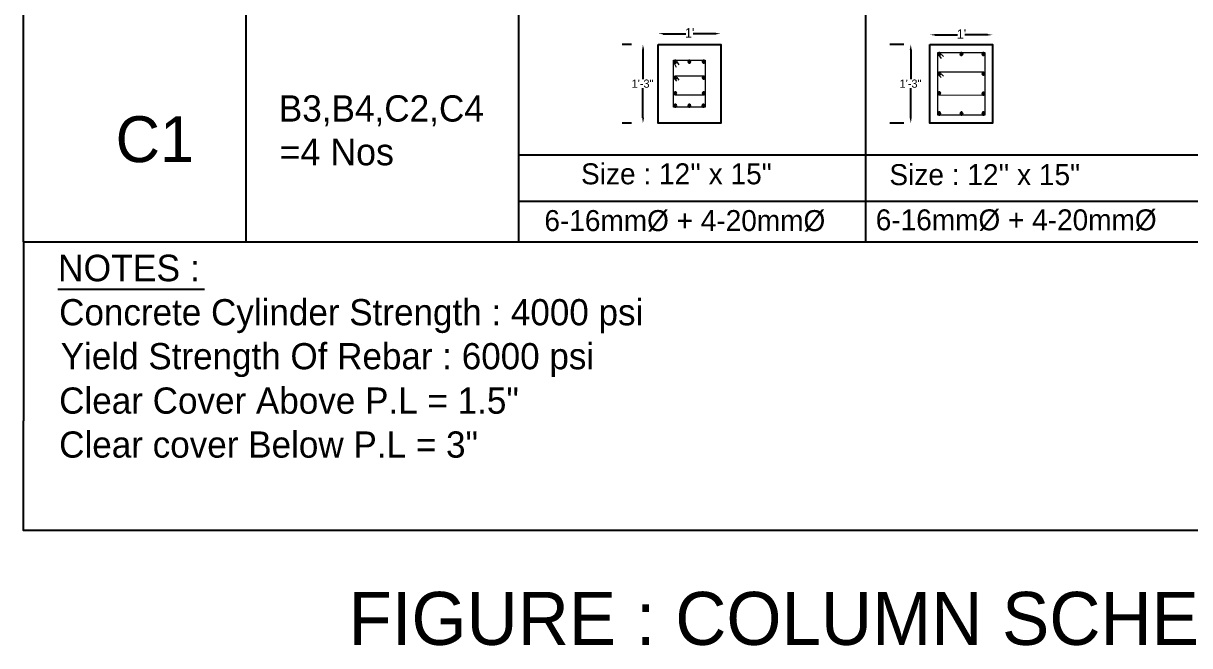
# Model space of a CAD drawing. Header units: millimetres. Extents: x 6 to 201, y 81 to 215.
# Drawn here: x 5.5 to 132.3, y 81.3 to 149 of the extents above; entities that cross this region are included whole.
import ezdxf

# ---------------------------------------------------------------- set-up
doc = ezdxf.new("R2010")
doc.units = ezdxf.units.MM
doc.header["$MEASUREMENT"] = 0
doc.layers.get('0').update_dxf_attribs({"linetype": 'CONTINUOUS'})
doc.styles.add('CIDFont+F1$001H0', font='')
doc.styles.add('CIDFont+F2$001H0', font='')
doc.styles.get('CIDFont+F1$001H0').set_extended_font_data('CIDFont+F1')
doc.styles.get('CIDFont+F2$001H0').set_extended_font_data('CIDFont+F2')

msp = doc.modelspace()

# ---------------------------------------------------------------- hatches: boundary and pattern name
at = {"true_color": 0x000007}
for points in [[(75.1, 147.96), (75.1, 147.79), (74.55, 147.87)], [(80.81, 147.96), (80.81, 147.79), (81.36, 147.87)], [(104.65, 147.83), (104.65, 147.66), (104.1, 147.74)], [(110.36, 147.83), (110.36, 147.66), (110.91, 147.74)], [(72.81, 146.13), (73.03, 146.13), (72.9, 146.69)], [(101.9, 146.13), (102.11, 146.13), (102.02, 146.69)], [(72.81, 138.73), (73.03, 138.73), (72.9, 138.13)], [(101.9, 138.73), (102.11, 138.73), (102.02, 138.13)]]:
    msp.add_hatch(color=7, dxfattribs=at).paths.add_polyline_path(points)
at = {"true_color": 0xed1f24}
for points in [[(105.03, 145.84), (105.24, 145.8), (105.03, 145.8)], [(105.03, 145.84), (105.2, 145.84), (105.24, 145.8)], [(107.44, 145.84), (107.61, 145.8), (107.4, 145.8)], [(107.44, 145.84), (107.61, 145.84), (107.61, 145.8)], [(109.81, 145.84), (109.98, 145.8), (109.77, 145.8)], [(109.81, 145.84), (109.98, 145.84), (109.98, 145.8)], [(76.28, 144.91), (76.58, 144.86), (76.24, 144.86)], [(76.24, 144.86), (76.58, 144.82), (76.24, 144.82)], [(76.24, 144.86), (76.58, 144.86), (76.58, 144.82)], [(76.24, 144.82), (76.58, 144.78), (76.24, 144.78)], [(76.24, 144.82), (76.58, 144.82), (76.58, 144.78)], [(76.24, 144.78), (76.58, 144.74), (76.24, 144.74)], [(76.24, 144.78), (76.58, 144.78), (76.58, 144.74)], [(76.24, 144.74), (76.58, 144.7), (76.28, 144.7)], [(76.24, 144.74), (76.58, 144.74), (76.58, 144.7)], [(76.33, 144.95), (76.54, 144.91), (76.28, 144.91)], [(76.28, 144.91), (76.58, 144.91), (76.58, 144.86)], [(76.28, 144.7), (76.54, 144.65), (76.33, 144.65)], [(76.28, 144.7), (76.54, 144.7), (76.54, 144.65)], [(76.37, 144.99), (76.5, 144.95), (76.33, 144.95)], [(76.33, 144.95), (76.54, 144.95), (76.54, 144.91)], [(76.37, 144.99), (76.45, 144.99), (76.5, 144.95)], [(76.37, 144.65), (76.45, 144.61), (76.41, 144.61)], [(76.37, 144.65), (76.45, 144.65), (76.45, 144.61)], [(77.81, 144.91), (78.11, 144.86), (77.77, 144.86)], [(77.77, 144.86), (78.11, 144.82), (77.77, 144.82)], [(77.77, 144.86), (78.11, 144.86), (78.11, 144.82)], [(77.77, 144.82), (78.11, 144.78), (77.77, 144.78)], [(77.77, 144.82), (78.15, 144.82), (78.11, 144.78)], [(77.77, 144.78), (78.11, 144.74), (77.77, 144.74)], [(77.77, 144.78), (78.11, 144.78), (78.11, 144.74)], [(77.77, 144.74), (78.11, 144.7), (77.81, 144.7)], [(77.77, 144.74), (78.11, 144.74), (78.11, 144.7)], [(77.85, 144.95), (78.06, 144.91), (77.81, 144.91)], [(77.81, 144.91), (78.11, 144.91), (78.11, 144.86)], [(77.81, 144.7), (78.06, 144.65), (77.85, 144.65)], [(77.81, 144.7), (78.06, 144.7), (78.06, 144.65)], [(77.89, 144.99), (78.02, 144.95), (77.85, 144.95)], [(77.85, 144.95), (78.06, 144.95), (78.06, 144.91)], [(77.89, 144.99), (78.02, 144.99), (78.02, 144.95)], [(77.89, 144.65), (77.98, 144.61), (77.94, 144.61)], [(77.89, 144.65), (78.02, 144.65), (77.98, 144.61)], [(79.33, 144.86), (79.67, 144.82), (79.29, 144.82)], [(79.29, 144.82), (79.67, 144.78), (79.29, 144.78)], [(79.29, 144.82), (79.67, 144.82), (79.67, 144.78)], [(79.29, 144.78), (79.63, 144.74), (79.33, 144.74)], [(79.29, 144.78), (79.67, 144.78), (79.63, 144.74)], [(79.37, 144.95), (79.63, 144.91), (79.33, 144.91)], [(79.33, 144.91), (79.63, 144.86), (79.33, 144.86)], [(79.33, 144.91), (79.63, 144.91), (79.63, 144.86)], [(79.33, 144.86), (79.63, 144.86), (79.67, 144.82)], [(79.33, 144.74), (79.63, 144.7), (79.33, 144.7)], [(79.33, 144.74), (79.63, 144.74), (79.63, 144.7)], [(79.33, 144.7), (79.59, 144.65), (79.37, 144.65)], [(79.33, 144.7), (79.63, 144.7), (79.59, 144.65)], [(79.37, 144.95), (79.59, 144.95), (79.63, 144.91)], [(79.42, 144.99), (79.54, 144.95), (79.42, 144.95)], [(79.42, 144.99), (79.54, 144.99), (79.54, 144.95)], [(79.42, 144.65), (79.5, 144.61), (79.46, 144.61)], [(79.42, 144.65), (79.54, 144.65), (79.5, 144.61)], [(104.99, 145.75), (105.28, 145.71), (104.94, 145.71)], [(104.94, 145.71), (105.33, 145.67), (104.94, 145.67)], [(104.94, 145.71), (105.28, 145.71), (105.33, 145.67)], [(104.94, 145.67), (105.28, 145.63), (104.94, 145.63)], [(104.94, 145.67), (105.33, 145.67), (105.28, 145.63)], [(104.94, 145.63), (105.28, 145.58), (104.94, 145.58)], [(104.94, 145.63), (105.28, 145.63), (105.28, 145.58)], [(104.99, 145.8), (105.28, 145.75), (104.99, 145.75)], [(104.99, 145.8), (105.24, 145.8), (105.28, 145.75)], [(104.99, 145.75), (105.28, 145.75), (105.28, 145.71)], [(104.99, 145.58), (105.24, 145.54), (104.99, 145.54)], [(104.99, 145.58), (105.28, 145.58), (105.24, 145.54)], [(104.99, 145.54), (105.24, 145.5), (105.03, 145.5)], [(104.99, 145.54), (105.24, 145.54), (105.24, 145.5)], [(107.4, 145.8), (107.65, 145.75), (107.36, 145.75)], [(107.36, 145.75), (107.7, 145.71), (107.36, 145.71)], [(107.36, 145.75), (107.65, 145.75), (107.7, 145.71)], [(107.36, 145.71), (107.7, 145.67), (107.36, 145.67)], [(107.36, 145.71), (107.7, 145.71), (107.7, 145.67)], [(107.36, 145.67), (107.7, 145.63), (107.36, 145.63)], [(107.36, 145.67), (107.7, 145.67), (107.7, 145.63)], [(107.36, 145.63), (107.7, 145.58), (107.36, 145.58)], [(107.36, 145.63), (107.7, 145.63), (107.7, 145.58)], [(107.36, 145.58), (107.65, 145.54), (107.4, 145.54)], [(107.36, 145.58), (107.65, 145.58), (107.65, 145.54)], [(107.4, 145.8), (107.65, 145.8), (107.65, 145.75)], [(107.4, 145.54), (107.61, 145.5), (107.4, 145.5)], [(107.4, 145.54), (107.65, 145.54), (107.61, 145.5)], [(109.77, 145.8), (110.02, 145.75), (109.73, 145.75)], [(109.73, 145.75), (110.07, 145.71), (109.73, 145.71)], [(109.73, 145.75), (110.02, 145.75), (110.07, 145.71)], [(109.73, 145.71), (110.07, 145.67), (109.73, 145.67)], [(109.73, 145.71), (110.07, 145.71), (110.07, 145.67)], [(109.73, 145.67), (110.07, 145.63), (109.73, 145.63)], [(109.73, 145.67), (110.07, 145.67), (110.07, 145.63)], [(109.73, 145.63), (110.07, 145.58), (109.73, 145.58)], [(109.73, 145.63), (110.07, 145.63), (110.07, 145.58)], [(109.73, 145.58), (110.02, 145.54), (109.77, 145.54)], [(109.73, 145.58), (110.02, 145.58), (110.02, 145.54)], [(109.77, 145.8), (110.02, 145.8), (110.02, 145.75)], [(109.77, 145.54), (109.98, 145.5), (109.77, 145.5)], [(109.77, 145.54), (110.02, 145.54), (109.98, 145.5)], [(104.99, 143.64), (105.28, 143.59), (104.94, 143.59)], [(104.94, 143.59), (105.28, 143.55), (104.94, 143.55)], [(104.94, 143.59), (105.28, 143.59), (105.28, 143.55)], [(104.94, 143.55), (105.33, 143.51), (104.94, 143.51)], [(104.94, 143.55), (105.28, 143.55), (105.33, 143.51)], [(104.94, 143.51), (105.28, 143.47), (104.94, 143.47)], [(104.94, 143.51), (105.28, 143.51), (105.28, 143.47)], [(104.94, 143.47), (105.28, 143.43), (104.99, 143.43)], [(104.94, 143.47), (105.28, 143.47), (105.28, 143.43)], [(105.03, 143.68), (105.24, 143.64), (104.99, 143.64)], [(104.99, 143.64), (105.28, 143.64), (105.28, 143.59)], [(104.99, 143.43), (105.24, 143.38), (105.03, 143.38)], [(104.99, 143.43), (105.24, 143.43), (105.24, 143.38)], [(105.03, 143.68), (105.24, 143.68), (105.24, 143.64)], [(105.03, 143.38), (105.16, 143.34), (105.07, 143.34)], [(105.03, 143.38), (105.2, 143.38), (105.16, 143.34)], [(105.11, 143.72), (105.16, 143.68), (105.07, 143.68)], [(105.11, 143.72), (105.16, 143.72), (105.16, 143.68)], [(109.73, 143.64), (110.07, 143.59), (109.73, 143.59)], [(109.73, 143.64), (110.07, 143.64), (110.07, 143.59)], [(109.73, 143.59), (110.07, 143.55), (109.73, 143.55)], [(109.73, 143.59), (110.07, 143.59), (110.07, 143.55)], [(109.73, 143.55), (110.07, 143.51), (109.73, 143.51)], [(109.73, 143.55), (110.07, 143.55), (110.07, 143.51)], [(109.73, 143.51), (110.07, 143.47), (109.73, 143.47)], [(109.73, 143.51), (110.07, 143.51), (110.07, 143.47)], [(109.73, 143.47), (110.07, 143.43), (109.73, 143.43)], [(109.73, 143.47), (110.07, 143.47), (110.07, 143.43)], [(109.77, 143.68), (110.02, 143.64), (109.77, 143.64)], [(109.77, 143.68), (109.98, 143.68), (110.02, 143.64)], [(109.77, 143.43), (109.98, 143.38), (109.77, 143.38)], [(109.77, 143.43), (110.02, 143.43), (109.98, 143.38)], [(109.81, 143.38), (109.94, 143.34), (109.85, 143.34)], [(109.81, 143.38), (109.98, 143.38), (109.94, 143.34)], [(109.9, 143.72), (109.94, 143.68), (109.85, 143.68)], [(109.9, 143.72), (109.94, 143.68)], [(76.28, 143.21), (76.58, 143.17), (76.24, 143.17)], [(76.24, 143.17), (76.58, 143.13), (76.24, 143.13)], [(76.24, 143.17), (76.58, 143.17), (76.58, 143.13)], [(76.24, 143.13), (76.58, 143.09), (76.24, 143.09)], [(76.24, 143.13), (76.58, 143.13), (76.58, 143.09)], [(76.24, 143.09), (76.58, 143.04), (76.24, 143.04)], [(76.24, 143.09), (76.58, 143.09), (76.58, 143.04)], [(76.24, 143.04), (76.58, 143), (76.28, 143)], [(76.24, 143.04), (76.58, 143.04), (76.58, 143)], [(76.33, 143.26), (76.54, 143.21), (76.28, 143.21)], [(76.28, 143.21), (76.58, 143.21), (76.58, 143.17)], [(76.28, 143), (76.54, 142.96), (76.28, 142.96)], [(76.28, 143), (76.58, 143), (76.54, 142.96)], [(76.33, 143.26), (76.54, 143.26), (76.54, 143.21)], [(76.33, 142.96), (76.45, 142.92), (76.37, 142.92)], [(76.33, 142.96), (76.5, 142.96), (76.45, 142.92)], [(79.33, 143.17), (79.67, 143.13), (79.29, 143.13)], [(79.29, 143.13), (79.67, 143.09), (79.29, 143.09)], [(79.29, 143.13), (79.67, 143.13), (79.67, 143.09)], [(79.29, 143.09), (79.63, 143.04), (79.33, 143.04)], [(79.29, 143.09), (79.67, 143.09), (79.63, 143.04)], [(79.37, 143.26), (79.63, 143.21), (79.33, 143.21)], [(79.33, 143.21), (79.63, 143.17), (79.33, 143.17)], [(79.33, 143.21), (79.63, 143.21), (79.63, 143.17)], [(79.33, 143.17), (79.63, 143.17), (79.67, 143.13)], [(79.33, 143.04), (79.63, 143), (79.33, 143)], [(79.33, 143.04), (79.63, 143.04), (79.63, 143)], [(79.33, 143), (79.63, 142.96), (79.33, 142.96)], [(79.33, 143), (79.63, 143), (79.63, 142.96)], [(79.37, 143.26), (79.59, 143.26), (79.63, 143.21)], [(79.42, 142.96), (79.54, 142.92), (79.42, 142.92)], [(79.42, 142.96), (79.54, 142.96), (79.54, 142.92)], [(76.28, 141.48), (76.58, 141.44), (76.24, 141.44)], [(76.24, 141.44), (76.58, 141.39), (76.24, 141.39)], [(76.24, 141.44), (76.58, 141.44), (76.58, 141.39)], [(76.24, 141.39), (76.58, 141.35), (76.24, 141.35)], [(76.24, 141.39), (76.58, 141.39), (76.58, 141.35)], [(76.24, 141.35), (76.58, 141.31), (76.24, 141.31)], [(76.24, 141.35), (76.58, 141.35), (76.58, 141.31)], [(76.28, 141.52), (76.58, 141.48), (76.28, 141.48)], [(76.28, 141.52), (76.54, 141.52), (76.58, 141.48)], [(76.28, 141.48), (76.58, 141.48), (76.58, 141.44)], [(76.28, 141.31), (76.54, 141.27), (76.28, 141.27)], [(76.28, 141.31), (76.58, 141.31), (76.54, 141.27)], [(76.33, 141.56), (76.54, 141.52), (76.33, 141.52)], [(76.33, 141.56), (76.5, 141.56), (76.54, 141.52)], [(76.33, 141.27), (76.5, 141.22), (76.33, 141.22)], [(76.33, 141.27), (76.54, 141.27), (76.5, 141.22)], [(79.29, 141.44), (79.67, 141.39), (79.29, 141.39)], [(79.29, 141.44), (79.67, 141.44), (79.67, 141.39)], [(79.29, 141.39), (79.67, 141.35), (79.29, 141.35)], [(79.29, 141.39), (79.67, 141.39), (79.67, 141.35)], [(79.29, 141.35), (79.63, 141.31), (79.33, 141.31)], [(79.29, 141.35), (79.67, 141.35), (79.63, 141.31)], [(79.33, 141.52), (79.63, 141.48), (79.33, 141.48)], [(79.33, 141.52), (79.63, 141.52), (79.63, 141.48)], [(79.33, 141.48), (79.63, 141.44), (79.33, 141.44)], [(79.33, 141.48), (79.63, 141.48), (79.63, 141.44)], [(79.33, 141.31), (79.63, 141.27), (79.33, 141.27)], [(79.33, 141.31), (79.63, 141.31), (79.63, 141.27)], [(79.42, 141.56), (79.59, 141.52), (79.37, 141.52)], [(79.37, 141.27), (79.54, 141.22), (79.42, 141.22)], [(79.37, 141.27), (79.59, 141.27), (79.54, 141.22)], [(79.42, 141.56), (79.54, 141.56), (79.59, 141.52)], [(104.99, 141.48), (105.28, 141.44), (104.94, 141.44)], [(104.94, 141.44), (105.33, 141.39), (104.94, 141.39)], [(104.94, 141.44), (105.28, 141.44), (105.33, 141.39)], [(104.94, 141.39), (105.28, 141.35), (104.94, 141.35)], [(104.94, 141.39), (105.33, 141.39), (105.28, 141.35)], [(104.94, 141.35), (105.28, 141.31), (104.94, 141.31)], [(104.94, 141.35), (105.28, 141.35), (105.28, 141.31)], [(104.99, 141.52), (105.28, 141.48), (104.99, 141.48)], [(104.99, 141.52), (105.24, 141.52), (105.28, 141.48)], [(104.99, 141.48), (105.28, 141.48), (105.28, 141.44)], [(104.99, 141.31), (105.24, 141.27), (104.99, 141.27)], [(104.99, 141.31), (105.28, 141.31), (105.24, 141.27)], [(105.03, 141.56), (105.24, 141.52), (105.03, 141.52)], [(105.03, 141.56), (105.2, 141.56), (105.24, 141.52)], [(105.03, 141.27), (105.2, 141.22), (105.03, 141.22)], [(105.03, 141.27), (105.24, 141.27), (105.2, 141.22)], [(109.77, 141.48), (110.07, 141.44), (109.73, 141.44)], [(109.73, 141.44), (110.07, 141.39), (109.73, 141.39)], [(109.73, 141.44), (110.07, 141.44), (110.07, 141.39)], [(109.73, 141.39), (110.07, 141.35), (109.73, 141.35)], [(109.73, 141.39), (110.07, 141.39), (110.07, 141.35)], [(109.73, 141.35), (110.07, 141.31), (109.73, 141.31)], [(109.73, 141.35), (110.07, 141.35), (110.07, 141.31)], [(109.73, 141.31), (110.07, 141.27), (109.73, 141.27)], [(109.73, 141.31), (110.07, 141.31), (110.07, 141.27)], [(109.73, 141.27), (110.02, 141.22), (109.77, 141.22)], [(109.73, 141.27), (110.07, 141.27), (110.02, 141.22)], [(109.81, 141.52), (109.98, 141.48), (109.77, 141.48)], [(109.77, 141.48), (110.02, 141.48), (110.07, 141.44)], [(109.77, 141.22), (109.98, 141.18), (109.81, 141.18)], [(109.77, 141.22), (109.98, 141.22), (109.98, 141.18)], [(109.81, 141.52), (109.98, 141.52), (109.98, 141.48)], [(76.24, 140.12), (76.58, 140.08), (76.24, 140.08)], [(76.24, 140.12), (76.58, 140.12), (76.58, 140.08)], [(76.24, 140.08), (76.58, 140.04), (76.24, 140.04)], [(76.24, 140.08), (76.58, 140.08), (76.58, 140.04)], [(76.24, 140.04), (76.58, 140), (76.24, 140)], [(76.24, 140.04), (76.58, 140.04), (76.58, 140)], [(76.24, 140), (76.58, 139.95), (76.28, 139.95)], [(76.24, 140), (76.58, 140), (76.58, 139.95)], [(76.28, 140.17), (76.58, 140.12), (76.28, 140.12)], [(76.28, 140.17), (76.54, 140.17), (76.58, 140.12)], [(76.28, 139.95), (76.54, 139.91), (76.28, 139.91)], [(76.28, 139.95), (76.58, 139.95), (76.54, 139.91)], [(76.33, 140.21), (76.54, 140.17), (76.33, 140.17)], [(76.33, 140.21), (76.5, 140.21), (76.54, 140.17)], [(76.33, 139.91), (76.5, 139.87), (76.33, 139.87)], [(76.33, 139.91), (76.54, 139.91), (76.5, 139.87)], [(77.77, 140.12), (78.11, 140.08), (77.77, 140.08)], [(77.77, 140.12), (78.11, 140.12), (78.11, 140.08)], [(77.77, 140.08), (78.15, 140.04), (77.77, 140.04)], [(77.77, 140.08), (78.11, 140.08), (78.15, 140.04)], [(77.77, 140.04), (78.11, 140), (77.77, 140)], [(77.77, 140.04), (78.15, 140.04), (78.11, 140)], [(77.77, 140), (78.11, 139.95), (77.81, 139.95)], [(77.77, 140), (78.11, 140), (78.11, 139.95)], [(77.81, 140.17), (78.11, 140.12), (77.81, 140.12)], [(77.81, 140.17), (78.06, 140.17), (78.11, 140.12)], [(77.81, 139.95), (78.06, 139.91), (77.81, 139.91)], [(77.81, 139.95), (78.11, 139.95), (78.06, 139.91)], [(77.85, 140.21), (78.06, 140.17), (77.85, 140.17)], [(77.85, 140.21), (78.02, 140.21), (78.06, 140.17)], [(77.85, 139.91), (78.02, 139.87), (77.85, 139.87)], [(77.85, 139.91), (78.06, 139.91), (78.02, 139.87)], [(79.33, 140.12), (79.67, 140.08), (79.29, 140.08)], [(79.29, 140.08), (79.67, 140.04), (79.29, 140.04)], [(79.29, 140.08), (79.67, 140.08), (79.67, 140.04)], [(79.29, 140.04), (79.67, 140), (79.29, 140)], [(79.29, 140.04), (79.67, 140.04), (79.67, 140)], [(79.33, 140.17), (79.63, 140.12), (79.33, 140.12)], [(79.33, 140.17), (79.63, 140.17), (79.63, 140.12)], [(79.33, 140.12), (79.63, 140.12), (79.67, 140.08)], [(79.33, 140), (79.63, 139.95), (79.33, 139.95)], [(79.33, 140), (79.63, 140), (79.63, 139.95)], [(79.33, 139.95), (79.63, 139.91), (79.33, 139.91)], [(79.33, 139.95), (79.63, 139.95), (79.63, 139.91)], [(79.42, 140.21), (79.59, 140.17), (79.37, 140.17)], [(79.37, 139.91), (79.54, 139.87), (79.42, 139.87)], [(79.37, 139.91), (79.59, 139.91), (79.54, 139.87)], [(79.42, 140.21), (79.54, 140.21), (79.59, 140.17)], [(104.99, 139.28), (105.28, 139.23), (104.94, 139.23)], [(104.94, 139.23), (105.33, 139.19), (104.94, 139.19)], [(104.94, 139.23), (105.28, 139.23), (105.33, 139.19)], [(104.94, 139.19), (105.28, 139.15), (104.94, 139.15)], [(104.94, 139.19), (105.33, 139.19), (105.28, 139.15)], [(104.94, 139.15), (105.28, 139.11), (104.94, 139.11)], [(104.94, 139.15), (105.28, 139.15), (105.28, 139.11)], [(104.99, 139.32), (105.28, 139.28), (104.99, 139.28)], [(104.99, 139.32), (105.24, 139.32), (105.28, 139.28)], [(104.99, 139.28), (105.28, 139.28), (105.28, 139.23)], [(104.99, 139.11), (105.24, 139.07), (104.99, 139.07)], [(104.99, 139.11), (105.28, 139.11), (105.24, 139.07)], [(105.03, 139.36), (105.24, 139.32), (105.03, 139.32)], [(105.03, 139.36), (105.2, 139.36), (105.24, 139.32)], [(105.03, 139.07), (105.2, 139.02), (105.03, 139.02)], [(105.03, 139.07), (105.24, 139.07), (105.2, 139.02)], [(107.4, 139.32), (107.65, 139.28), (107.36, 139.28)], [(107.36, 139.28), (107.7, 139.23), (107.36, 139.23)], [(107.36, 139.28), (107.65, 139.28), (107.7, 139.23)], [(107.36, 139.23), (107.7, 139.19), (107.36, 139.19)], [(107.36, 139.23), (107.7, 139.23), (107.7, 139.19)], [(107.36, 139.19), (107.7, 139.15), (107.36, 139.15)], [(107.36, 139.19), (107.7, 139.19), (107.7, 139.15)], [(107.36, 139.15), (107.7, 139.11), (107.36, 139.11)], [(107.36, 139.15), (107.7, 139.15), (107.7, 139.11)], [(107.36, 139.11), (107.65, 139.07), (107.4, 139.07)], [(107.36, 139.11), (107.65, 139.11), (107.65, 139.07)], [(107.44, 139.36), (107.61, 139.32), (107.4, 139.32)], [(107.4, 139.32), (107.65, 139.32), (107.65, 139.28)], [(107.4, 139.07), (107.61, 139.02), (107.44, 139.02)], [(107.4, 139.07), (107.61, 139.07), (107.61, 139.02)], [(107.44, 139.36), (107.61, 139.36), (107.61, 139.32)], [(109.77, 139.32), (110.07, 139.28), (109.73, 139.28)], [(109.73, 139.28), (110.07, 139.23), (109.73, 139.23)], [(109.73, 139.28), (110.07, 139.28), (110.07, 139.23)], [(109.73, 139.23), (110.07, 139.19), (109.73, 139.19)], [(109.73, 139.23), (110.07, 139.23), (110.07, 139.19)], [(109.73, 139.19), (110.07, 139.15), (109.73, 139.15)], [(109.73, 139.19), (110.07, 139.19), (110.07, 139.15)], [(109.73, 139.15), (110.07, 139.11), (109.73, 139.11)], [(109.73, 139.15), (110.07, 139.15), (110.07, 139.11)], [(109.73, 139.11), (110.02, 139.07), (109.77, 139.07)], [(109.73, 139.11), (110.07, 139.11), (110.02, 139.07)], [(109.81, 139.36), (109.98, 139.32), (109.77, 139.32)], [(109.77, 139.32), (110.02, 139.32), (110.07, 139.28)], [(109.77, 139.07), (109.98, 139.02), (109.81, 139.02)], [(109.77, 139.07), (109.98, 139.07), (109.98, 139.02)], [(109.81, 139.36), (109.98, 139.36), (109.98, 139.32)]]:
    msp.add_hatch(color=240, dxfattribs=at).paths.add_polyline_path(points)

# ---------------------------------------------------------------- linework, layer by layer
at = {"color": 7, "linetype": 'Continuous', "lineweight": 25, "true_color": 0x000007}
for p, q in [((59.39, 215.1), (59.39, 125.22)), ((97.11, 215.1), (97.11, 125.22)), ((75.1, 147.87), (77.55, 147.87)), ((80.81, 147.87), (78.36, 147.87)), ((104.65, 147.74), (107.1, 147.74)), ((110.36, 147.74), (107.91, 147.74)), ((71.67, 146.69), (70.65, 146.69)), ((72.9, 146.13), (72.9, 142.92)), ((101.26, 146.69), (99.74, 146.69)), ((102.02, 146.13), (102.02, 142.92)), ((72.9, 138.73), (72.9, 141.94)), ((102.02, 138.73), (102.02, 141.94)), ((71.67, 138.13), (70.65, 138.13)), ((101.26, 138.13), (99.74, 138.13)), ((136.02, 134.66), (59.39, 134.66)), ((136.02, 129.62), (59.39, 129.62)), ((5.55, 125.22), (59.39, 125.22)), ((5.55, 125.22), (5.55, 105.79)), ((59.39, 125.22), (136.02, 125.22)), ((9.31, 120.1), (25.23, 120.1))]:
    msp.add_line(p, q, dxfattribs=at)
at = {"color": 20, "linetype": 'Continuous', "lineweight": 20, "true_color": 0x000014}
for p, q in [((105.11, 145.84), (105.58, 145.37)), ((76.24, 144.82), (76.5, 144.23)), ((76.58, 144.82), (76.79, 144.48)), ((104.94, 145.67), (105.33, 145.16)), ((76.41, 143.3), (79.5, 143.3)), ((104.94, 143.51), (105.33, 143.09)), ((105.11, 143.72), (109.9, 143.72)), ((105.33, 143.51), (105.58, 143.26)), ((76.24, 143.09), (76.54, 142.71)), ((76.58, 143.09), (76.79, 142.83)), ((76.41, 141.22), (79.5, 141.22)), ((105.11, 141.22), (109.9, 141.18))]:
    msp.add_line(p, q, dxfattribs=at)
at = {"color": 7, "linetype": 'Continuous', "lineweight": 25, "true_color": 0x000007}
for points in [[(5.55, 125.22), (5.55, 215.1), (5.55, 200.11), (59.39, 200.11), (136.02, 200.11)], [(5.55, 215.1), (29.72, 215.1), (29.72, 125.22)], [(29.72, 215.1), (59.39, 215.1), (59.39, 125.22)], [(136.1, 93.85), (5.55, 93.85), (5.55, 105.79)]]:
    msp.add_lwpolyline(points, dxfattribs=at)
for points in [[(74.55, 146.69), (81.36, 146.69), (81.36, 138.13), (74.55, 138.13)], [(104.1, 146.69), (110.91, 146.69), (110.91, 138.13), (104.1, 138.13)]]:
    msp.add_lwpolyline(points, close=True, dxfattribs=at)
at = {"color": 20, "linetype": 'Continuous', "lineweight": 20, "true_color": 0x000014}
for points in [[(104.94, 145.84), (110.07, 145.84), (110.07, 139.02), (104.94, 139.02)], [(105.28, 145.67), (105.24, 145.75), (105.16, 145.84), (105.07, 145.84), (104.99, 145.75), (104.94, 145.67), (104.99, 145.58), (105.07, 145.5), (105.16, 145.5), (105.24, 145.58)], [(107.7, 145.67), (107.65, 145.75), (107.57, 145.84), (107.48, 145.84), (107.4, 145.75), (107.36, 145.67), (107.4, 145.58), (107.48, 145.5), (107.57, 145.5), (107.65, 145.58)], [(110.07, 145.67), (110.02, 145.75), (109.94, 145.84), (109.85, 145.84), (109.77, 145.75), (109.73, 145.67), (109.77, 145.58), (109.85, 145.5), (109.94, 145.5), (110.02, 145.58)], [(76.24, 144.99), (79.67, 144.99), (79.67, 139.87), (76.24, 139.87)], [(76.58, 144.82), (76.54, 144.91), (76.45, 144.99), (76.37, 144.99), (76.28, 144.91), (76.24, 144.82), (76.28, 144.74), (76.37, 144.65), (76.45, 144.65), (76.54, 144.74)], [(78.11, 144.82), (78.06, 144.91), (77.98, 144.99), (77.89, 144.99), (77.81, 144.91), (77.77, 144.82), (77.81, 144.74), (77.89, 144.65), (77.98, 144.65), (78.06, 144.74)], [(79.67, 144.82), (79.63, 144.91), (79.54, 144.99), (79.46, 144.99), (79.37, 144.91), (79.33, 144.82), (79.37, 144.74), (79.46, 144.65), (79.54, 144.65), (79.63, 144.74)], [(105.28, 143.51), (105.24, 143.59), (105.16, 143.68), (105.07, 143.68), (104.99, 143.59), (104.94, 143.51), (104.99, 143.43), (105.07, 143.34), (105.16, 143.34), (105.24, 143.43)], [(110.07, 143.51), (110.02, 143.59), (109.94, 143.68), (109.85, 143.68), (109.77, 143.59), (109.73, 143.51), (109.77, 143.43), (109.85, 143.34), (109.94, 143.34), (110.02, 143.43)], [(76.58, 143.09), (76.54, 143.17), (76.45, 143.26), (76.37, 143.26), (76.28, 143.17), (76.24, 143.09), (76.28, 143), (76.37, 142.92), (76.45, 142.92), (76.54, 143)], [(79.67, 143.09), (79.63, 143.17), (79.54, 143.26), (79.46, 143.26), (79.37, 143.17), (79.33, 143.09), (79.37, 143), (79.46, 142.92), (79.54, 142.92), (79.63, 143)], [(76.58, 141.39), (76.54, 141.48), (76.45, 141.56), (76.37, 141.56), (76.28, 141.48), (76.24, 141.39), (76.28, 141.31), (76.37, 141.22), (76.45, 141.22), (76.54, 141.31)], [(79.67, 141.39), (79.63, 141.48), (79.54, 141.56), (79.46, 141.56), (79.37, 141.48), (79.33, 141.39), (79.37, 141.31), (79.46, 141.22), (79.54, 141.22), (79.63, 141.31)], [(105.28, 141.39), (105.24, 141.48), (105.16, 141.56), (105.07, 141.56), (104.99, 141.48), (104.94, 141.39), (104.99, 141.31), (105.07, 141.22), (105.16, 141.22), (105.24, 141.31)], [(110.07, 141.35), (110.02, 141.44), (109.94, 141.52), (109.85, 141.52), (109.77, 141.44), (109.73, 141.35), (109.77, 141.27), (109.85, 141.18), (109.94, 141.18), (110.02, 141.27)], [(76.58, 140.04), (76.54, 140.12), (76.45, 140.21), (76.37, 140.21), (76.28, 140.12), (76.24, 140.04), (76.28, 139.95), (76.37, 139.87), (76.45, 139.87), (76.54, 139.95)], [(78.11, 140.04), (78.06, 140.12), (77.98, 140.21), (77.89, 140.21), (77.81, 140.12), (77.77, 140.04), (77.81, 139.95), (77.89, 139.87), (77.98, 139.87), (78.06, 139.95)], [(79.63, 140.04), (79.59, 140.12), (79.5, 140.21), (79.42, 140.21), (79.33, 140.12), (79.29, 140.04), (79.33, 139.95), (79.42, 139.87), (79.5, 139.87), (79.59, 139.95)], [(105.28, 139.19), (105.24, 139.28), (105.16, 139.36), (105.07, 139.36), (104.99, 139.28), (104.94, 139.19), (104.99, 139.11), (105.07, 139.02), (105.16, 139.02), (105.24, 139.11)], [(107.7, 139.19), (107.65, 139.28), (107.57, 139.36), (107.48, 139.36), (107.4, 139.28), (107.36, 139.19), (107.4, 139.11), (107.48, 139.02), (107.57, 139.02), (107.65, 139.11)], [(110.07, 139.19), (110.02, 139.28), (109.94, 139.36), (109.85, 139.36), (109.77, 139.28), (109.73, 139.19), (109.77, 139.11), (109.85, 139.02), (109.94, 139.02), (110.02, 139.11)]]:
    msp.add_lwpolyline(points, close=True, dxfattribs=at)

# ---------------------------------------------------------------- texts
at = {"color": 7, "true_color": 0x000007}
for s, height, style, p in [("1'", 1.021, 'CIDFont+F1$001H0', (77.47, 147.45)), ("1'", 1.021, 'CIDFont+F1$001H0', (107.02, 147.32)), ('1\'-3"', 0.891, 'CIDFont+F1$001H0', (71.67, 141.99)), ('1\'-3"', 0.891, 'CIDFont+F1$001H0', (100.8, 141.99)), ('B3,B4,C2,C4', 2.8559, 'CIDFont+F1$001H0', (33.32, 138.31)), ('C1', 4.993, 'CIDFont+F1$001H0', (15.58, 133.9)), ('=4 Nos', 2.908, 'CIDFont+F1$001H0', (33.4, 133.56)), ('Size : 12\'\' x 15"', 2.2809, 'CIDFont+F1$001H0', (66.17, 131.49)), ('Size : 12\'\' x 15"', 2.2809, 'CIDFont+F1$001H0', (99.69, 131.4)), ('6-16mmØ + 4-20mmØ', 2.2763, 'CIDFont+F1$001H0', (62.19, 126.41)), ('6-16mmØ + 4-20mmØ', 2.2763, 'CIDFont+F1$001H0', (98.21, 126.49)), ('NOTES :', 2.883, 'CIDFont+F1$001H0', (9.31, 120.95)), ('Concrete Cylinder Strength : 4000 psi', 2.8477, 'CIDFont+F1$001H0', (9.44, 116.16)), ('Yield Strength Of Rebar : 6000 psi', 2.8472, 'CIDFont+F1$001H0', (9.61, 111.38)), ('Clear Cover Above P.L = 1.5"', 2.85, 'CIDFont+F1$001H0', (9.44, 106.55)), ('Clear cover Below P.L = 3"', 2.8507, 'CIDFont+F1$001H0', (9.44, 101.77)), ('FIGURE : COLUMN SCHEDULE', 5.7606, 'CIDFont+F2$001H0', (40.89, 81.41))]:
    msp.add_text(s, height=height, dxfattribs=dict(at, style=style)).set_placement(p)

doc.saveas('drawing.dxf')
